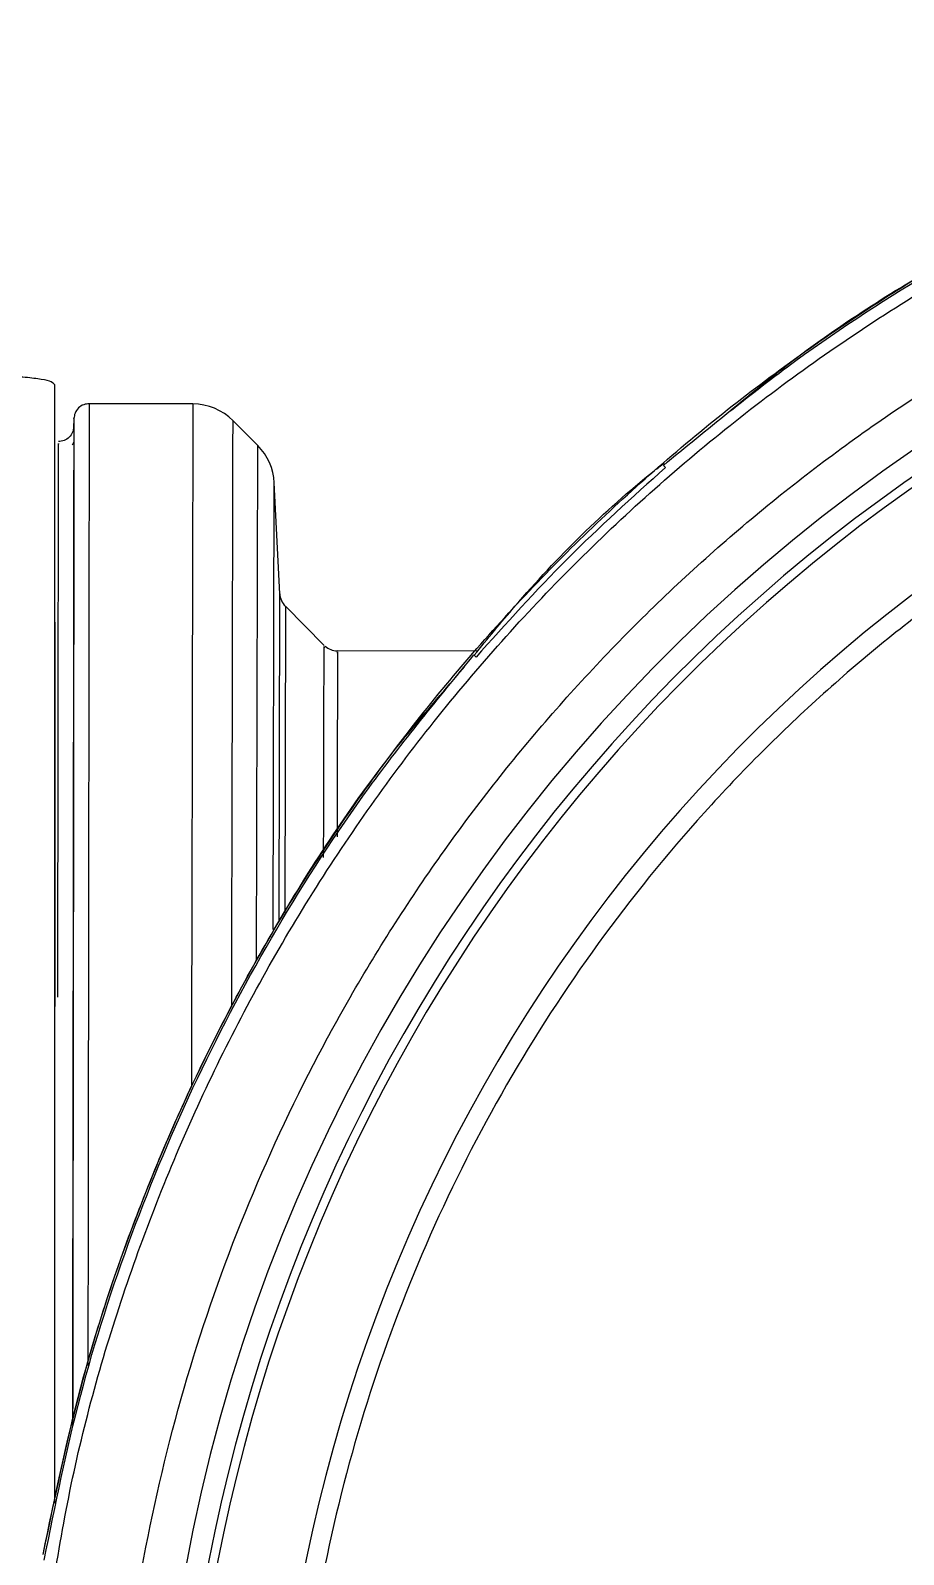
# Model space of a CAD drawing. Header units: millimetres. Extents: x 2371 to 4515, y 843 to 2359.
# Drawn here: x 2924 to 2970, y 2082.5 to 2162.9 of the extents above; entities that cross this region are included whole.
import ezdxf

# ---------------------------------------------------------------- set-up
doc = ezdxf.new("R2010")
doc.units = ezdxf.units.MM

msp = doc.modelspace()

# ---------------------------------------------------------------- linework, layer by layer
at = {"color": 7, "linetype": 'Continuous', "lineweight": 25}
for p, q in [((2932.56, 2143.179), (2927.089, 2143.191)), ((2926.289, 2142.468), (2926.272, 2141.859)), ((2926.288, 2142.401), (2926.288, 2142.413)), ((2935.984, 2140.986), (2934.68, 2142.296)), ((2925.532, 2141.194), (2925.474, 2141.194)), ((2926.209, 2141.022), (2926.285, 2141.171)), ((2935.926, 2113.847), (2935.984, 2140.986)), ((2957.382, 2139.941), (2957.494, 2139.829)), ((2936.804, 2115.48), (2936.854, 2139.02)), ((2937.149, 2133.165), (2936.854, 2139.02)), ((2937.112, 2115.928), (2937.149, 2133.165)), ((2937.439, 2132.51), (2937.404, 2116.377)), ((2939.49, 2130.45), (2937.439, 2132.51)), ((2947.58, 2130.147), (2940.187, 2130.163)), ((2947.499, 2129.834), (2947.387, 2129.946)), ((2924.665, 2082.524), (2924.665, 2082.524))]:
    msp.add_line(p, q, dxfattribs=at)
at = {"color": 7, "linetype": 'Continuous', "lineweight": 25, "flags": 128}
for points in [[(2932.56, 2143.179), (2932.56, 2143.025), (2932.559, 2142.523), (2932.557, 2141.672), (2932.555, 2140.478), (2932.551, 2138.946), (2932.547, 2137.082), (2932.543, 2134.895), (2932.537, 2132.395), (2932.531, 2129.593), (2932.525, 2126.501), (2932.517, 2123.134), (2932.51, 2119.507), (2932.501, 2115.635), (2932.493, 2111.537), (2932.483, 2107.23), (2932.483, 2107.214)], [(2926.275, 2141.968), (2926.275, 2141.968), (2926.275, 2141.968), (2926.275, 2141.969), (2926.275, 2141.969), (2926.275, 2141.969), (2926.275, 2141.969), (2926.275, 2141.969)], [(2934.614, 2111.371), (2934.616, 2112.259), (2934.624, 2116.308), (2934.632, 2120.12), (2934.64, 2123.676), (2934.647, 2126.962), (2934.653, 2129.96), (2934.659, 2132.658), (2934.664, 2135.043), (2934.669, 2137.104), (2934.672, 2138.831), (2934.675, 2140.216), (2934.678, 2141.253), (2934.679, 2141.937), (2934.68, 2142.265), (2934.68, 2142.296)]]:
    msp.add_lwpolyline(points, dxfattribs=at)
at = {"color": 7, "linetype": 'Continuous', "lineweight": 25}
for centre, radius, start, end in [((3022.136, 2065.191), 91.48, 295.79271, 180), ((3022.136, 2065.191), 90.341, 353.64897, 186.35103), ((3022.136, 2065.191), 89.875, 353.64897, 186.35103), ((3022.136, 2065.191), 85.319, 353.33017, 186.66983), ((2932.554, 2140.179), 3, 44.87751, 89.87751), ((2933.858, 2138.869), 3, 2.87751, 44.87751), ((2938.147, 2133.216), 1, 182.87751, 224.87751), ((2940.192, 2131.163), 1, 229.28003, 268.60871)]:
    msp.add_arc(centre, radius, start, end, dxfattribs=at)
for points in [[(2924.463, 2075.981), (2924.987, 2079.633), (2926.035, 2086.936), (2929.155, 2097.579), (2933.363, 2107.822), (2938.718, 2117.523), (2945.123, 2126.562), (2952.504, 2134.824), (2960.766, 2142.205), (2969.805, 2148.61), (2979.506, 2153.966), (2989.749, 2158.173), (3000.392, 2161.293), (3007.695, 2162.341), (3011.347, 2162.865)], [(2924.665, 2082.524), (2925.352, 2085.818), (2926.725, 2092.407), (2930.045, 2101.959), (2934.249, 2111.142), (2939.385, 2119.845), (2945.374, 2127.982), (2952.162, 2135.466), (2959.675, 2142.222), (2967.837, 2148.176), (2976.562, 2153.275), (2985.764, 2157.439), (2995.33, 2160.719), (3001.924, 2162.064), (3005.221, 2162.736)], [(2957.382, 2139.941), (2959.679, 2141.828), (2964.272, 2145.603), (2971.773, 2150.448), (2979.644, 2154.648), (2987.873, 2158.095), (2996.367, 2160.848), (3002.195, 2162.024), (3005.108, 2162.611)], [(2928.396, 2065.192), (2928.483, 2068.259), (2928.657, 2074.395), (2930.06, 2083.509), (2932.285, 2092.447), (2935.393, 2101.122), (2939.332, 2109.452), (2944.069, 2117.355), (2949.558, 2124.756), (2955.745, 2131.583), (2962.573, 2137.771), (2969.973, 2143.259), (2977.876, 2147.996), (2986.206, 2151.935), (2994.881, 2155.043), (3003.819, 2157.268), (3012.934, 2158.671), (3019.069, 2158.845), (3022.136, 2158.932)], [(3022.136, 2149.477), (3019.174, 2149.387), (3013.248, 2149.206), (3004.459, 2147.751), (2995.866, 2145.446), (2987.565, 2142.232), (2979.648, 2138.166), (2972.203, 2133.288), (2965.313, 2127.654), (2959.054, 2121.326), (2953.496, 2114.375), (2948.7, 2106.877), (2944.72, 2098.916), (2941.602, 2090.58), (2939.373, 2081.962), (2938.081, 2073.159), (2937.657, 2064.26), (2938.166, 2058.354), (2938.42, 2055.401)], [(2957.494, 2139.829), (2955.738, 2138.253), (2952.228, 2135.101), (2949.075, 2131.59), (2947.499, 2129.834)], [(2924.717, 2082.22), (2925.305, 2085.134), (2926.48, 2090.961), (2929.233, 2099.456), (2932.68, 2107.684), (2936.881, 2115.556), (2941.726, 2123.056), (2945.5, 2127.649), (2947.387, 2129.946)]]:
    msp.add_open_spline(points, degree=3, dxfattribs=at)
for points, knots in [([(2960.829, 2142.766), (2962.097, 2143.8), (2965.837, 2146.848), (2972.564, 2151.023), (2980.737, 2155.282), (2988.966, 2158.593), (2997.102, 2161.128), (3002.553, 2162.208), (3005.221, 2162.736)], [0, 0, 0, 0, 0.099746, 0.294067, 0.481254, 0.661306, 0.834221, 1, 1, 1, 1]), ([(2925.277, 2144.178), (2925.24, 2144.232), (2925.167, 2144.343), (2924.596, 2144.478), (2923.729, 2144.584), (2922.582, 2144.654), (2921.716, 2144.663), (2921.277, 2144.668)], [0, 0, 0, 0, 0.184668, 0.369995, 0.565851, 0.779444, 1, 1, 1, 1]), ([(2925.277, 2085.239), (2925.277, 2086.495), (2925.277, 2090.319), (2925.277, 2095.246), (2925.277, 2101.284), (2925.277, 2105.946), (2925.277, 2111.518), (2925.277, 2115.757), (2925.277, 2120.735), (2925.277, 2125.38), (2925.277, 2129.527), (2925.277, 2133.264), (2925.277, 2135.92), (2925.277, 2138.791), (2925.277, 2140.713), (2925.277, 2142.814), (2925.277, 2143.616), (2925.277, 2144.178)], [0, 0, 0, 0, 0.041991, 0.127821, 0.170695, 0.256527, 0.299401, 0.385233, 0.428107, 0.513939, 0.599771, 0.642645, 0.728477, 0.77135, 0.857181, 0.900055, 1, 1, 1, 1]), ([(2927.096, 2143.191), (2926.996, 2143.181), (2926.788, 2143.16), (2926.516, 2142.979), (2926.327, 2142.713), (2926.3, 2142.505), (2926.288, 2142.406)], [0, 0, 0, 0, 0.240777, 0.500071, 0.75933, 1, 1, 1, 1]), ([(2927.089, 2143.191), (2927.089, 2143.125), (2927.089, 2142.994), (2927.088, 2141.944), (2927.087, 2140.57), (2927.085, 2139.152), (2927.084, 2137.941), (2927.082, 2136.584), (2927.08, 2135.086), (2927.078, 2133.451), (2927.075, 2131.145), (2927.071, 2127.907), (2927.065, 2123.403), (2927.059, 2118.098), (2927.05, 2111.957), (2927.041, 2104.941), (2927.032, 2098.396), (2927.026, 2094.058), (2927.024, 2092.494)], [0, 0, 0, 0, 0.0771485, 0.1537135, 0.229695, 0.2674768, 0.3051126, 0.3426025, 0.3799463, 0.4171442, 0.454196, 0.525129, 0.6005628, 0.6804969, 0.7649308, 0.8538638, 0.9472952, 1, 1, 1, 1]), ([(2926.276, 2141.982), (2926.264, 2141.883), (2926.238, 2141.677), (2926.052, 2141.41), (2925.781, 2141.227), (2925.574, 2141.205), (2925.474, 2141.194)], [0, 0, 0, 0, 0.240864, 0.499475, 0.75839, 1, 1, 1, 1]), ([(2926.275, 2141.969), (2926.276, 2141.968), (2926.276, 2141.966), (2926.276, 2141.936), (2926.276, 2141.872), (2926.276, 2141.798), (2926.276, 2141.731), (2926.276, 2141.648), (2926.276, 2141.523), (2926.275, 2141.378), (2926.275, 2141.223), (2926.275, 2141.034), (2926.275, 2140.727), (2926.274, 2140.396), (2926.274, 2140.1), (2926.274, 2139.913), (2926.274, 2139.706), (2926.273, 2139.477), (2926.273, 2139.224), (2926.272, 2138.396), (2926.27, 2136.849), (2926.267, 2134.339), (2926.264, 2131.846), (2926.261, 2129.553), (2926.259, 2127.601), (2926.257, 2126.096), (2926.256, 2125.158), (2926.255, 2124.703), (2926.255, 2124.57), (2926.255, 2124.528), (2926.255, 2124.512), (2926.255, 2124.507), (2926.255, 2124.505), (2926.255, 2124.504), (2926.255, 2124.504), (2926.255, 2124.503), (2926.255, 2124.503), (2926.255, 2124.503), (2926.255, 2124.503), (2926.254, 2124.282), (2926.254, 2123.713), (2926.252, 2122.63), (2926.251, 2121.26), (2926.249, 2119.914), (2926.247, 2118.887), (2926.246, 2118.084), (2926.245, 2117.205), (2926.244, 2116.115), (2926.242, 2114.989), (2926.241, 2114.03), (2926.24, 2113.07), (2926.238, 2112.01), (2926.237, 2110.747), (2926.235, 2109.621), (2926.234, 2108.569), (2926.232, 2107.525), (2926.231, 2106.463), (2926.23, 2105.346), (2926.228, 2104.134), (2926.226, 2102.566), (2926.223, 2100.849), (2926.221, 2099.18), (2926.219, 2097.784), (2926.218, 2096.507), (2926.215, 2094.715), (2926.213, 2093.083), (2926.211, 2091.679), (2926.21, 2091.083), (2926.21, 2090.485), (2926.209, 2090.083), (2926.209, 2089.86), (2926.209, 2089.78), (2926.208, 2089.611), (2926.208, 2089.461), (2926.208, 2089.368)], [0, 0, 0, 0, 0.009576, 0.025345, 0.044434, 0.056862, 0.06314, 0.072435, 0.087287, 0.10193, 0.110633, 0.123462, 0.142394, 0.168772, 0.176912, 0.185562, 0.194723, 0.204395, 0.214578, 0.225272, 0.299656, 0.364397, 0.419491, 0.464936, 0.50073, 0.526871, 0.543358, 0.547981, 0.549387, 0.549911, 0.550082, 0.550145, 0.550171, 0.550182, 0.550187, 0.550189, 0.550189, 0.55019, 0.55019, 0.55019, 0.561059, 0.577948, 0.602006, 0.624704, 0.638588, 0.647235, 0.659523, 0.676264, 0.693135, 0.706091, 0.715297, 0.731771, 0.748245, 0.76472, 0.775169, 0.788286, 0.804072, 0.814722, 0.829462, 0.848294, 0.871217, 0.890415, 0.906761, 0.919568, 0.934273, 0.967897, 0.974503, 0.981108, 0.987714, 0.994319, 0.994409, 0.995087, 0.996946, 1, 1, 1, 1]), ([(2926.288, 2142.413), (2926.288, 2142.35), (2926.288, 2142.222), (2926.287, 2141.146), (2926.285, 2139.322), (2926.282, 2136.605), (2926.277, 2132.941), (2926.271, 2128.268), (2926.264, 2122.552), (2926.255, 2115.775), (2926.246, 2108.638), (2926.236, 2101.422), (2926.228, 2095.217), (2926.222, 2091.089), (2926.22, 2089.42)], [0, 0, 0, 0, 0.07337, 0.150248, 0.230634, 0.314529, 0.401932, 0.492845, 0.587268, 0.685201, 0.786646, 0.865058, 0.945449, 1, 1, 1, 1]), ([(2925.438, 2111.911), (2925.44, 2112.98), (2925.443, 2115.34), (2925.447, 2118.681), (2925.451, 2121.932), (2925.455, 2124.821), (2925.458, 2127.376), (2925.462, 2130.685), (2925.467, 2134.37), (2925.471, 2137.83), (2925.474, 2140.07), (2925.475, 2141.162), (2925.474, 2141.082), (2925.474, 2141.055)], [0, 0, 0, 0, 0.0592084, 0.1307188, 0.1990224, 0.2641192, 0.3260091, 0.3846918, 0.5241674, 0.6620383, 0.7983043, 0.9329654, 1, 1, 1, 1]), ([(2947.401, 2129.932), (2948.108, 2130.797), (2950.98, 2134.31), (2954.39, 2137.684), (2957.252, 2139.938), (2957.427, 2140.075)], [0, 0, 0, 0, 0.234789, 0.953351, 1, 1, 1, 1]), ([(2925.277, 2131.678), (2925.277, 2131.574), (2925.277, 2130.065), (2925.277, 2127.517), (2925.277, 2123.195), (2925.277, 2119.41), (2925.277, 2115.174), (2925.277, 2112.755), (2925.277, 2111.421)], [0, 0, 0, 0, 0.01996, 0.291187, 0.426663, 0.697885, 0.833362, 1, 1, 1, 1]), ([(2939.459, 2119.276), (2939.459, 2119.358), (2939.463, 2121.25), (2939.469, 2124.036), (2939.477, 2127.474), (2939.481, 2129.558), (2939.483, 2130.519), (2939.483, 2130.364), (2939.483, 2130.327)], [0, 0, 0, 0, 0.010308, 0.239867, 0.469425, 0.698984, 0.928543, 1, 1, 1, 1]), ([(2940.189, 2130.034), (2940.189, 2130.07), (2940.19, 2130.224), (2940.187, 2129.278), (2940.183, 2127.153), (2940.177, 2124.187), (2940.171, 2121.511), (2940.168, 2120.362)], [0, 0, 0, 0, 0.076617, 0.322717, 0.568818, 0.814919, 1, 1, 1, 1]), ([(2924.665, 2082.524), (2925.272, 2085.48), (2926.471, 2091.329), (2929.239, 2099.753), (2932.599, 2107.738), (2937.009, 2115.997), (2941.693, 2123.292), (2945.495, 2127.701), (2946.909, 2129.341)], [0, 0, 0, 0, 0.172465, 0.341166, 0.506102, 0.667275, 0.876268, 1, 1, 1, 1])]:
    msp.add_open_spline(points, degree=3, knots=knots, dxfattribs=at)

doc.saveas('drawing.dxf')
